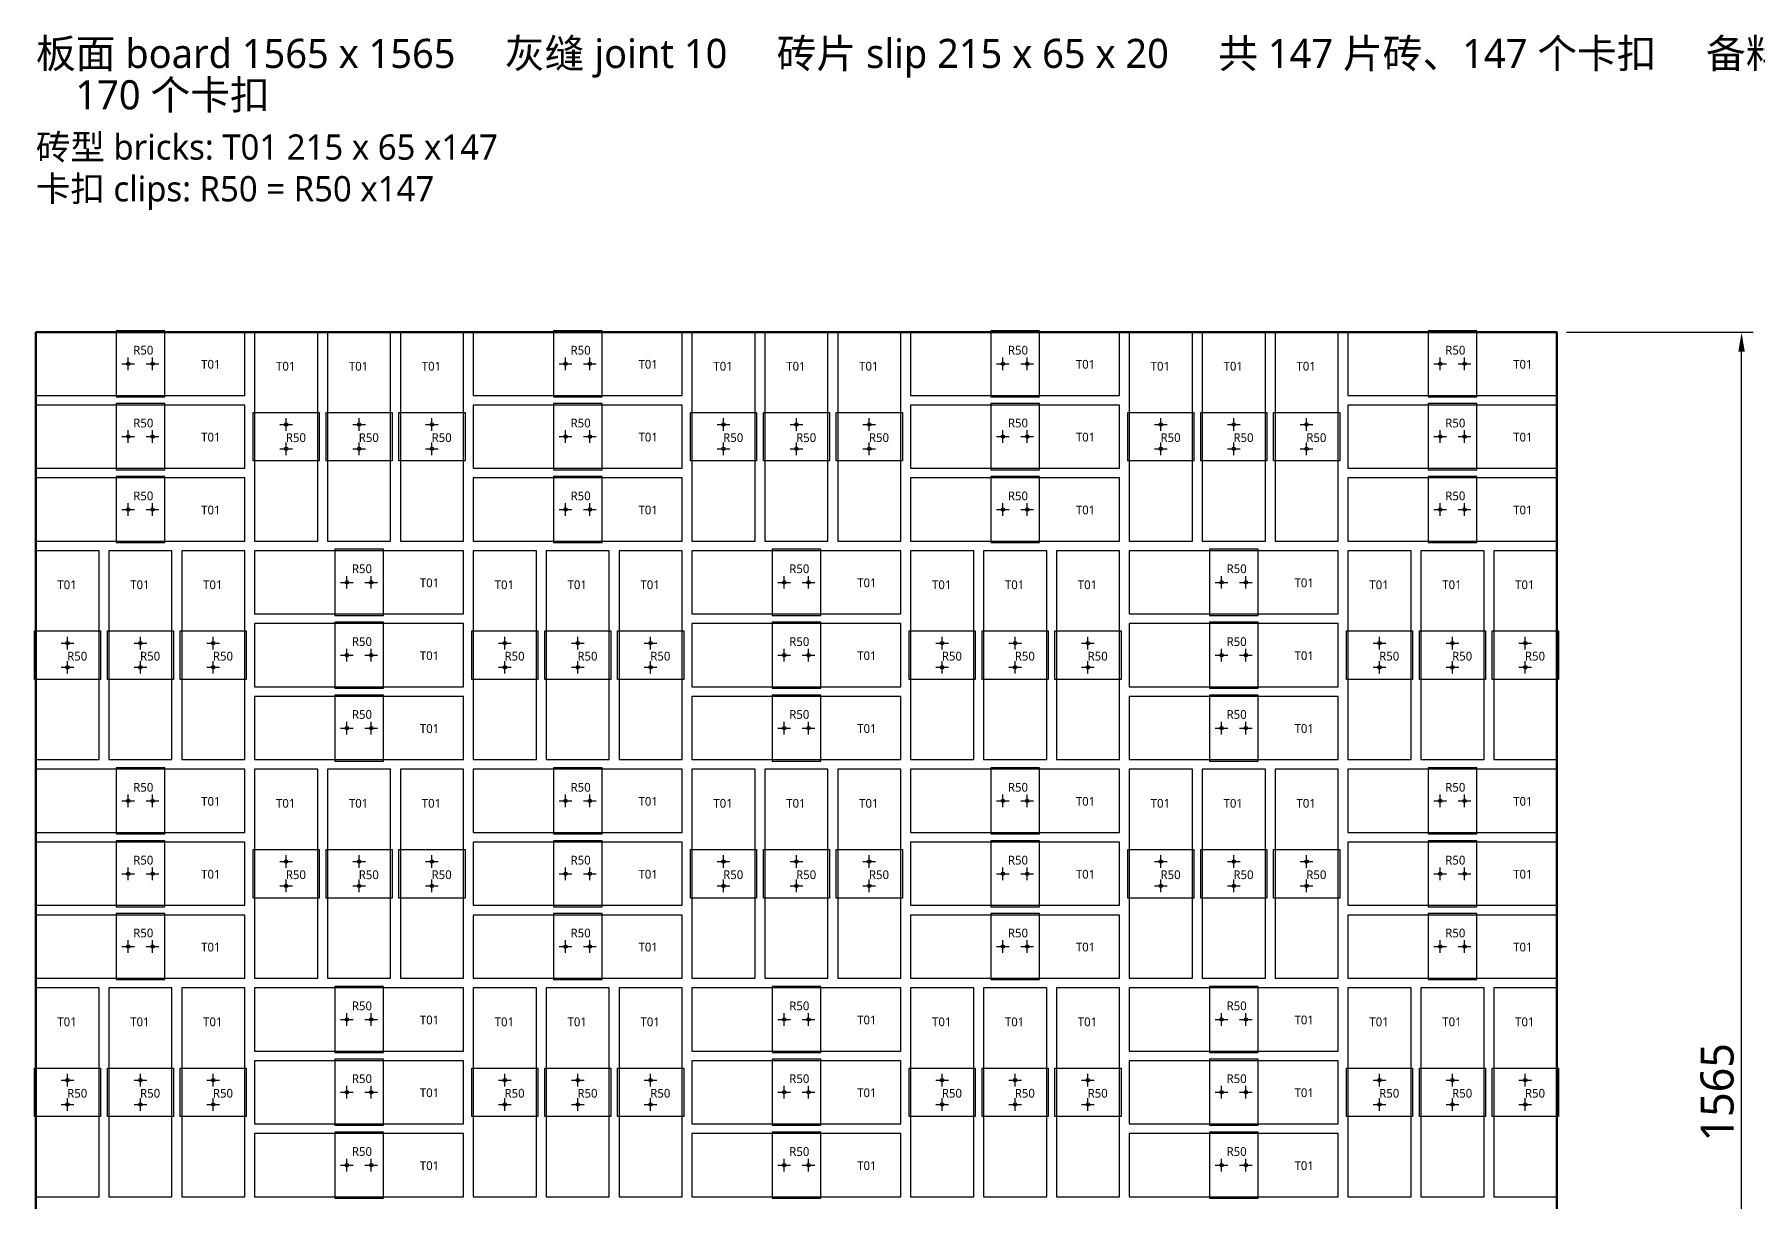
# Model space of a CAD drawing. Header units: millimetres. Extents: x -190 to 7814, y -8996 to 208.
# Drawn here: x 5144 to 6916, y -5664 to -4462 of the extents above; entities that cross this region are included whole.
import ezdxf
from ezdxf.enums import TextEntityAlignment as Align

# ---------------------------------------------------------------- set-up
doc = ezdxf.new("R2010")
doc.units = ezdxf.units.MM
for name, color, linetype in [('BOARD', 7, 'Continuous'), ('DIM', 8, 'Continuous'), ('P6_CLIP_R50', 3, 'Continuous'), ('P6_HOLE', 1, 'Continuous'), ('P6_SLIP', 7, 'Continuous'), ('P6_TXT_B', 7, 'Continuous'), ('TITLE', 7, 'Continuous')]:
    doc.layers.add(name, color=color, linetype=linetype)
doc.styles.add('CN', font='msyh.ttc')
doc.dimstyles.new('MM', dxfattribs={"dimtxt": 34, "dimasz": 20, "dimexe": 12, "dimexo": 10, "dimgap": 8, "dimtad": 1, "dimdec": 1, "dimdsep": 46, "dimtxsty": 'CN', "dimcen": 2.5, "dimazin": 3, "dimtfac": 1, "dimtmove": 0, "dimatfit": 3})

msp = doc.modelspace()

# ---------------------------------------------------------------- linework, layer by layer
at = {"layer": 'BOARD', "lineweight": 50}
msp.add_lwpolyline([(5145, -6333.5), (6710, -6333.5), (6710, -4768.5), (5145, -4768.5)], close=True, dxfattribs=at)
at = {"layer": 'P6_CLIP_R50'}
for points in [[(5227.5, -4835), (5277.5, -4835), (5277.5, -4767), (5227.5, -4767)], [(5677.5, -4835), (5727.5, -4835), (5727.5, -4767), (5677.5, -4767)], [(6127.5, -4835), (6177.5, -4835), (6177.5, -4767), (6127.5, -4767)], [(6577.5, -4835), (6627.5, -4835), (6627.5, -4767), (6577.5, -4767)], [(5227.5, -4910), (5277.5, -4910), (5277.5, -4842), (5227.5, -4842)], [(5368.5, -4901), (5368.5, -4851), (5436.5, -4851), (5436.5, -4901)], [(5443.5, -4901), (5443.5, -4851), (5511.5, -4851), (5511.5, -4901)], [(5518.5, -4901), (5518.5, -4851), (5586.5, -4851), (5586.5, -4901)], [(5677.5, -4910), (5727.5, -4910), (5727.5, -4842), (5677.5, -4842)], [(5818.5, -4901), (5818.5, -4851), (5886.5, -4851), (5886.5, -4901)], [(5893.5, -4901), (5893.5, -4851), (5961.5, -4851), (5961.5, -4901)], [(5968.5, -4901), (5968.5, -4851), (6036.5, -4851), (6036.5, -4901)], [(6127.5, -4910), (6177.5, -4910), (6177.5, -4842), (6127.5, -4842)], [(6268.5, -4901), (6268.5, -4851), (6336.5, -4851), (6336.5, -4901)], [(6343.5, -4901), (6343.5, -4851), (6411.5, -4851), (6411.5, -4901)], [(6418.5, -4901), (6418.5, -4851), (6486.5, -4851), (6486.5, -4901)], [(6577.5, -4910), (6627.5, -4910), (6627.5, -4842), (6577.5, -4842)], [(5227.5, -4985), (5277.5, -4985), (5277.5, -4917), (5227.5, -4917)], [(5677.5, -4985), (5727.5, -4985), (5727.5, -4917), (5677.5, -4917)], [(6127.5, -4985), (6177.5, -4985), (6177.5, -4917), (6127.5, -4917)], [(6577.5, -4985), (6627.5, -4985), (6627.5, -4917), (6577.5, -4917)], [(5452.5, -5060), (5502.5, -5060), (5502.5, -4992), (5452.5, -4992)], [(5902.5, -5060), (5952.5, -5060), (5952.5, -4992), (5902.5, -4992)], [(6352.5, -5060), (6402.5, -5060), (6402.5, -4992), (6352.5, -4992)], [(5452.5, -5135), (5502.5, -5135), (5502.5, -5067), (5452.5, -5067)], [(5902.5, -5135), (5952.5, -5135), (5952.5, -5067), (5902.5, -5067)], [(6352.5, -5135), (6402.5, -5135), (6402.5, -5067), (6352.5, -5067)], [(5143.5, -5126), (5143.5, -5076), (5211.5, -5076), (5211.5, -5126)], [(5218.5, -5126), (5218.5, -5076), (5286.5, -5076), (5286.5, -5126)], [(5293.5, -5126), (5293.5, -5076), (5361.5, -5076), (5361.5, -5126)], [(5593.5, -5126), (5593.5, -5076), (5661.5, -5076), (5661.5, -5126)], [(5668.5, -5126), (5668.5, -5076), (5736.5, -5076), (5736.5, -5126)], [(5743.5, -5126), (5743.5, -5076), (5811.5, -5076), (5811.5, -5126)], [(6043.5, -5126), (6043.5, -5076), (6111.5, -5076), (6111.5, -5126)], [(6118.5, -5126), (6118.5, -5076), (6186.5, -5076), (6186.5, -5126)], [(6193.5, -5126), (6193.5, -5076), (6261.5, -5076), (6261.5, -5126)], [(6493.5, -5126), (6493.5, -5076), (6561.5, -5076), (6561.5, -5126)], [(6568.5, -5126), (6568.5, -5076), (6636.5, -5076), (6636.5, -5126)], [(6643.5, -5126), (6643.5, -5076), (6711.5, -5076), (6711.5, -5126)], [(5452.5, -5210), (5502.5, -5210), (5502.5, -5142), (5452.5, -5142)], [(5902.5, -5210), (5952.5, -5210), (5952.5, -5142), (5902.5, -5142)], [(6352.5, -5210), (6402.5, -5210), (6402.5, -5142), (6352.5, -5142)], [(5227.5, -5285), (5277.5, -5285), (5277.5, -5217), (5227.5, -5217)], [(5677.5, -5285), (5727.5, -5285), (5727.5, -5217), (5677.5, -5217)], [(6127.5, -5285), (6177.5, -5285), (6177.5, -5217), (6127.5, -5217)], [(6577.5, -5285), (6627.5, -5285), (6627.5, -5217), (6577.5, -5217)], [(5227.5, -5360), (5277.5, -5360), (5277.5, -5292), (5227.5, -5292)], [(5368.5, -5351), (5368.5, -5301), (5436.5, -5301), (5436.5, -5351)], [(5443.5, -5351), (5443.5, -5301), (5511.5, -5301), (5511.5, -5351)], [(5518.5, -5351), (5518.5, -5301), (5586.5, -5301), (5586.5, -5351)], [(5677.5, -5360), (5727.5, -5360), (5727.5, -5292), (5677.5, -5292)], [(5818.5, -5351), (5818.5, -5301), (5886.5, -5301), (5886.5, -5351)], [(5893.5, -5351), (5893.5, -5301), (5961.5, -5301), (5961.5, -5351)], [(5968.5, -5351), (5968.5, -5301), (6036.5, -5301), (6036.5, -5351)], [(6127.5, -5360), (6177.5, -5360), (6177.5, -5292), (6127.5, -5292)], [(6268.5, -5351), (6268.5, -5301), (6336.5, -5301), (6336.5, -5351)], [(6343.5, -5351), (6343.5, -5301), (6411.5, -5301), (6411.5, -5351)], [(6418.5, -5351), (6418.5, -5301), (6486.5, -5301), (6486.5, -5351)], [(6577.5, -5360), (6627.5, -5360), (6627.5, -5292), (6577.5, -5292)], [(5227.5, -5435), (5277.5, -5435), (5277.5, -5367), (5227.5, -5367)], [(5677.5, -5435), (5727.5, -5435), (5727.5, -5367), (5677.5, -5367)], [(6127.5, -5435), (6177.5, -5435), (6177.5, -5367), (6127.5, -5367)], [(6577.5, -5435), (6627.5, -5435), (6627.5, -5367), (6577.5, -5367)], [(5452.5, -5510), (5502.5, -5510), (5502.5, -5442), (5452.5, -5442)], [(5902.5, -5510), (5952.5, -5510), (5952.5, -5442), (5902.5, -5442)], [(6352.5, -5510), (6402.5, -5510), (6402.5, -5442), (6352.5, -5442)], [(5143.5, -5576), (5143.5, -5526), (5211.5, -5526), (5211.5, -5576)], [(5218.5, -5576), (5218.5, -5526), (5286.5, -5526), (5286.5, -5576)], [(5293.5, -5576), (5293.5, -5526), (5361.5, -5526), (5361.5, -5576)], [(5452.5, -5585), (5502.5, -5585), (5502.5, -5517), (5452.5, -5517)], [(5593.5, -5576), (5593.5, -5526), (5661.5, -5526), (5661.5, -5576)], [(5668.5, -5576), (5668.5, -5526), (5736.5, -5526), (5736.5, -5576)], [(5743.5, -5576), (5743.5, -5526), (5811.5, -5526), (5811.5, -5576)], [(5902.5, -5585), (5952.5, -5585), (5952.5, -5517), (5902.5, -5517)], [(6043.5, -5576), (6043.5, -5526), (6111.5, -5526), (6111.5, -5576)], [(6118.5, -5576), (6118.5, -5526), (6186.5, -5526), (6186.5, -5576)], [(6193.5, -5576), (6193.5, -5526), (6261.5, -5526), (6261.5, -5576)], [(6352.5, -5585), (6402.5, -5585), (6402.5, -5517), (6352.5, -5517)], [(6493.5, -5576), (6493.5, -5526), (6561.5, -5526), (6561.5, -5576)], [(6568.5, -5576), (6568.5, -5526), (6636.5, -5526), (6636.5, -5576)], [(6643.5, -5576), (6643.5, -5526), (6711.5, -5526), (6711.5, -5576)], [(5452.5, -5660), (5502.5, -5660), (5502.5, -5592), (5452.5, -5592)], [(5902.5, -5660), (5952.5, -5660), (5952.5, -5592), (5902.5, -5592)], [(6352.5, -5660), (6402.5, -5660), (6402.5, -5592), (6352.5, -5592)]]:
    msp.add_lwpolyline(points, close=True, dxfattribs=at)
at = {"layer": 'P6_HOLE'}
for p, q in [((5233.5, -4801), (5246.5, -4801)), ((5240, -4807.5), (5240, -4794.5)), ((5258.5, -4801), (5271.5, -4801)), ((5265, -4807.5), (5265, -4794.5)), ((5683.5, -4801), (5696.5, -4801)), ((5690, -4807.5), (5690, -4794.5)), ((5708.5, -4801), (5721.5, -4801)), ((5715, -4807.5), (5715, -4794.5)), ((6133.5, -4801), (6146.5, -4801)), ((6140, -4807.5), (6140, -4794.5)), ((6158.5, -4801), (6171.5, -4801)), ((6165, -4807.5), (6165, -4794.5)), ((6583.5, -4801), (6596.5, -4801)), ((6590, -4807.5), (6590, -4794.5)), ((6608.5, -4801), (6621.5, -4801)), ((6615, -4807.5), (6615, -4794.5)), ((5402.5, -4870), (5402.5, -4857)), ((5477.5, -4870), (5477.5, -4857)), ((5552.5, -4870), (5552.5, -4857)), ((5852.5, -4870), (5852.5, -4857)), ((5927.5, -4870), (5927.5, -4857)), ((6002.5, -4870), (6002.5, -4857)), ((6302.5, -4870), (6302.5, -4857)), ((6377.5, -4870), (6377.5, -4857)), ((6452.5, -4870), (6452.5, -4857)), ((5240, -4882.5), (5240, -4869.5)), ((5265, -4882.5), (5265, -4869.5)), ((5396, -4863.5), (5409, -4863.5)), ((5471, -4863.5), (5484, -4863.5)), ((5546, -4863.5), (5559, -4863.5)), ((5690, -4882.5), (5690, -4869.5)), ((5715, -4882.5), (5715, -4869.5)), ((5846, -4863.5), (5859, -4863.5)), ((5921, -4863.5), (5934, -4863.5)), ((5996, -4863.5), (6009, -4863.5)), ((6140, -4882.5), (6140, -4869.5)), ((6165, -4882.5), (6165, -4869.5)), ((6296, -4863.5), (6309, -4863.5)), ((6371, -4863.5), (6384, -4863.5)), ((6446, -4863.5), (6459, -4863.5)), ((6590, -4882.5), (6590, -4869.5)), ((6615, -4882.5), (6615, -4869.5)), ((5233.5, -4876), (5246.5, -4876)), ((5258.5, -4876), (5271.5, -4876)), ((5396, -4888.5), (5409, -4888.5)), ((5402.5, -4895), (5402.5, -4882)), ((5471, -4888.5), (5484, -4888.5)), ((5477.5, -4895), (5477.5, -4882)), ((5546, -4888.5), (5559, -4888.5)), ((5552.5, -4895), (5552.5, -4882)), ((5683.5, -4876), (5696.5, -4876)), ((5708.5, -4876), (5721.5, -4876)), ((5846, -4888.5), (5859, -4888.5)), ((5852.5, -4895), (5852.5, -4882)), ((5921, -4888.5), (5934, -4888.5)), ((5927.5, -4895), (5927.5, -4882)), ((5996, -4888.5), (6009, -4888.5)), ((6002.5, -4895), (6002.5, -4882)), ((6133.5, -4876), (6146.5, -4876)), ((6158.5, -4876), (6171.5, -4876)), ((6296, -4888.5), (6309, -4888.5)), ((6302.5, -4895), (6302.5, -4882)), ((6371, -4888.5), (6384, -4888.5)), ((6377.5, -4895), (6377.5, -4882)), ((6446, -4888.5), (6459, -4888.5)), ((6452.5, -4895), (6452.5, -4882)), ((6583.5, -4876), (6596.5, -4876)), ((6608.5, -4876), (6621.5, -4876)), ((5240, -4957.5), (5240, -4944.5)), ((5265, -4957.5), (5265, -4944.5)), ((5690, -4957.5), (5690, -4944.5)), ((5715, -4957.5), (5715, -4944.5)), ((6140, -4957.5), (6140, -4944.5)), ((6165, -4957.5), (6165, -4944.5)), ((6590, -4957.5), (6590, -4944.5)), ((6615, -4957.5), (6615, -4944.5)), ((5233.5, -4951), (5246.5, -4951)), ((5258.5, -4951), (5271.5, -4951)), ((5683.5, -4951), (5696.5, -4951)), ((5708.5, -4951), (5721.5, -4951)), ((6133.5, -4951), (6146.5, -4951)), ((6158.5, -4951), (6171.5, -4951)), ((6583.5, -4951), (6596.5, -4951)), ((6608.5, -4951), (6621.5, -4951)), ((5458.5, -5026), (5471.5, -5026)), ((5465, -5032.5), (5465, -5019.5)), ((5483.5, -5026), (5496.5, -5026)), ((5490, -5032.5), (5490, -5019.5)), ((5908.5, -5026), (5921.5, -5026)), ((5915, -5032.5), (5915, -5019.5)), ((5933.5, -5026), (5946.5, -5026)), ((5940, -5032.5), (5940, -5019.5)), ((6358.5, -5026), (6371.5, -5026)), ((6365, -5032.5), (6365, -5019.5)), ((6383.5, -5026), (6396.5, -5026)), ((6390, -5032.5), (6390, -5019.5)), ((5177.5, -5095), (5177.5, -5082)), ((5252.5, -5095), (5252.5, -5082)), ((5327.5, -5095), (5327.5, -5082)), ((5627.5, -5095), (5627.5, -5082)), ((5702.5, -5095), (5702.5, -5082)), ((5777.5, -5095), (5777.5, -5082)), ((6077.5, -5095), (6077.5, -5082)), ((6152.5, -5095), (6152.5, -5082)), ((6227.5, -5095), (6227.5, -5082)), ((6527.5, -5095), (6527.5, -5082)), ((6602.5, -5095), (6602.5, -5082)), ((6677.5, -5095), (6677.5, -5082)), ((5171, -5088.5), (5184, -5088.5)), ((5246, -5088.5), (5259, -5088.5)), ((5321, -5088.5), (5334, -5088.5)), ((5458.5, -5101), (5471.5, -5101)), ((5465, -5107.5), (5465, -5094.5)), ((5483.5, -5101), (5496.5, -5101)), ((5490, -5107.5), (5490, -5094.5)), ((5621, -5088.5), (5634, -5088.5)), ((5696, -5088.5), (5709, -5088.5)), ((5771, -5088.5), (5784, -5088.5)), ((5908.5, -5101), (5921.5, -5101)), ((5915, -5107.5), (5915, -5094.5)), ((5933.5, -5101), (5946.5, -5101)), ((5940, -5107.5), (5940, -5094.5)), ((6071, -5088.5), (6084, -5088.5)), ((6146, -5088.5), (6159, -5088.5)), ((6221, -5088.5), (6234, -5088.5)), ((6358.5, -5101), (6371.5, -5101)), ((6365, -5107.5), (6365, -5094.5)), ((6383.5, -5101), (6396.5, -5101)), ((6390, -5107.5), (6390, -5094.5)), ((6521, -5088.5), (6534, -5088.5)), ((6596, -5088.5), (6609, -5088.5)), ((6671, -5088.5), (6684, -5088.5)), ((5171, -5113.5), (5184, -5113.5)), ((5177.5, -5120), (5177.5, -5107)), ((5246, -5113.5), (5259, -5113.5)), ((5252.5, -5120), (5252.5, -5107)), ((5321, -5113.5), (5334, -5113.5)), ((5327.5, -5120), (5327.5, -5107)), ((5621, -5113.5), (5634, -5113.5)), ((5627.5, -5120), (5627.5, -5107)), ((5696, -5113.5), (5709, -5113.5)), ((5702.5, -5120), (5702.5, -5107)), ((5771, -5113.5), (5784, -5113.5)), ((5777.5, -5120), (5777.5, -5107)), ((6071, -5113.5), (6084, -5113.5)), ((6077.5, -5120), (6077.5, -5107)), ((6146, -5113.5), (6159, -5113.5)), ((6152.5, -5120), (6152.5, -5107)), ((6221, -5113.5), (6234, -5113.5)), ((6227.5, -5120), (6227.5, -5107)), ((6521, -5113.5), (6534, -5113.5)), ((6527.5, -5120), (6527.5, -5107)), ((6596, -5113.5), (6609, -5113.5)), ((6602.5, -5120), (6602.5, -5107)), ((6671, -5113.5), (6684, -5113.5)), ((6677.5, -5120), (6677.5, -5107)), ((5458.5, -5176), (5471.5, -5176)), ((5465, -5182.5), (5465, -5169.5)), ((5483.5, -5176), (5496.5, -5176)), ((5490, -5182.5), (5490, -5169.5)), ((5908.5, -5176), (5921.5, -5176)), ((5915, -5182.5), (5915, -5169.5)), ((5933.5, -5176), (5946.5, -5176)), ((5940, -5182.5), (5940, -5169.5)), ((6358.5, -5176), (6371.5, -5176)), ((6365, -5182.5), (6365, -5169.5)), ((6383.5, -5176), (6396.5, -5176)), ((6390, -5182.5), (6390, -5169.5)), ((5240, -5257.5), (5240, -5244.5)), ((5265, -5257.5), (5265, -5244.5)), ((5690, -5257.5), (5690, -5244.5)), ((5715, -5257.5), (5715, -5244.5)), ((6140, -5257.5), (6140, -5244.5)), ((6165, -5257.5), (6165, -5244.5)), ((6590, -5257.5), (6590, -5244.5)), ((6615, -5257.5), (6615, -5244.5)), ((5233.5, -5251), (5246.5, -5251)), ((5258.5, -5251), (5271.5, -5251)), ((5683.5, -5251), (5696.5, -5251)), ((5708.5, -5251), (5721.5, -5251)), ((6133.5, -5251), (6146.5, -5251)), ((6158.5, -5251), (6171.5, -5251)), ((6583.5, -5251), (6596.5, -5251)), ((6608.5, -5251), (6621.5, -5251)), ((5396, -5313.5), (5409, -5313.5)), ((5402.5, -5320), (5402.5, -5307)), ((5471, -5313.5), (5484, -5313.5)), ((5477.5, -5320), (5477.5, -5307)), ((5546, -5313.5), (5559, -5313.5)), ((5552.5, -5320), (5552.5, -5307)), ((5846, -5313.5), (5859, -5313.5)), ((5852.5, -5320), (5852.5, -5307)), ((5921, -5313.5), (5934, -5313.5)), ((5927.5, -5320), (5927.5, -5307)), ((5996, -5313.5), (6009, -5313.5)), ((6002.5, -5320), (6002.5, -5307)), ((6296, -5313.5), (6309, -5313.5)), ((6302.5, -5320), (6302.5, -5307)), ((6371, -5313.5), (6384, -5313.5)), ((6377.5, -5320), (6377.5, -5307)), ((6446, -5313.5), (6459, -5313.5)), ((6452.5, -5320), (6452.5, -5307)), ((5233.5, -5326), (5246.5, -5326)), ((5240, -5332.5), (5240, -5319.5)), ((5258.5, -5326), (5271.5, -5326)), ((5265, -5332.5), (5265, -5319.5)), ((5402.5, -5345), (5402.5, -5332)), ((5477.5, -5345), (5477.5, -5332)), ((5552.5, -5345), (5552.5, -5332)), ((5683.5, -5326), (5696.5, -5326)), ((5690, -5332.5), (5690, -5319.5)), ((5708.5, -5326), (5721.5, -5326)), ((5715, -5332.5), (5715, -5319.5)), ((5852.5, -5345), (5852.5, -5332)), ((5927.5, -5345), (5927.5, -5332)), ((6002.5, -5345), (6002.5, -5332)), ((6133.5, -5326), (6146.5, -5326)), ((6140, -5332.5), (6140, -5319.5)), ((6158.5, -5326), (6171.5, -5326)), ((6165, -5332.5), (6165, -5319.5)), ((6302.5, -5345), (6302.5, -5332)), ((6377.5, -5345), (6377.5, -5332)), ((6452.5, -5345), (6452.5, -5332)), ((6583.5, -5326), (6596.5, -5326)), ((6590, -5332.5), (6590, -5319.5)), ((6608.5, -5326), (6621.5, -5326)), ((6615, -5332.5), (6615, -5319.5)), ((5396, -5338.5), (5409, -5338.5)), ((5471, -5338.5), (5484, -5338.5)), ((5546, -5338.5), (5559, -5338.5)), ((5846, -5338.5), (5859, -5338.5)), ((5921, -5338.5), (5934, -5338.5)), ((5996, -5338.5), (6009, -5338.5)), ((6296, -5338.5), (6309, -5338.5)), ((6371, -5338.5), (6384, -5338.5)), ((6446, -5338.5), (6459, -5338.5)), ((5233.5, -5401), (5246.5, -5401)), ((5240, -5407.5), (5240, -5394.5)), ((5258.5, -5401), (5271.5, -5401)), ((5265, -5407.5), (5265, -5394.5)), ((5683.5, -5401), (5696.5, -5401)), ((5690, -5407.5), (5690, -5394.5)), ((5708.5, -5401), (5721.5, -5401)), ((5715, -5407.5), (5715, -5394.5)), ((6133.5, -5401), (6146.5, -5401)), ((6140, -5407.5), (6140, -5394.5)), ((6158.5, -5401), (6171.5, -5401)), ((6165, -5407.5), (6165, -5394.5)), ((6583.5, -5401), (6596.5, -5401)), ((6590, -5407.5), (6590, -5394.5)), ((6608.5, -5401), (6621.5, -5401)), ((6615, -5407.5), (6615, -5394.5)), ((5458.5, -5476), (5471.5, -5476)), ((5465, -5482.5), (5465, -5469.5)), ((5483.5, -5476), (5496.5, -5476)), ((5490, -5482.5), (5490, -5469.5)), ((5908.5, -5476), (5921.5, -5476)), ((5915, -5482.5), (5915, -5469.5)), ((5933.5, -5476), (5946.5, -5476)), ((5940, -5482.5), (5940, -5469.5)), ((6358.5, -5476), (6371.5, -5476)), ((6365, -5482.5), (6365, -5469.5)), ((6383.5, -5476), (6396.5, -5476)), ((6390, -5482.5), (6390, -5469.5)), ((5171, -5538.5), (5184, -5538.5)), ((5177.5, -5545), (5177.5, -5532)), ((5246, -5538.5), (5259, -5538.5)), ((5252.5, -5545), (5252.5, -5532)), ((5321, -5538.5), (5334, -5538.5)), ((5327.5, -5545), (5327.5, -5532)), ((5465, -5557.5), (5465, -5544.5)), ((5490, -5557.5), (5490, -5544.5)), ((5621, -5538.5), (5634, -5538.5)), ((5627.5, -5545), (5627.5, -5532)), ((5696, -5538.5), (5709, -5538.5)), ((5702.5, -5545), (5702.5, -5532)), ((5771, -5538.5), (5784, -5538.5)), ((5777.5, -5545), (5777.5, -5532)), ((5915, -5557.5), (5915, -5544.5)), ((5940, -5557.5), (5940, -5544.5)), ((6071, -5538.5), (6084, -5538.5)), ((6077.5, -5545), (6077.5, -5532)), ((6146, -5538.5), (6159, -5538.5)), ((6152.5, -5545), (6152.5, -5532)), ((6221, -5538.5), (6234, -5538.5)), ((6227.5, -5545), (6227.5, -5532)), ((6365, -5557.5), (6365, -5544.5)), ((6390, -5557.5), (6390, -5544.5)), ((6521, -5538.5), (6534, -5538.5)), ((6527.5, -5545), (6527.5, -5532)), ((6596, -5538.5), (6609, -5538.5)), ((6602.5, -5545), (6602.5, -5532)), ((6671, -5538.5), (6684, -5538.5)), ((6677.5, -5545), (6677.5, -5532)), ((5171, -5563.5), (5184, -5563.5)), ((5177.5, -5570), (5177.5, -5557)), ((5246, -5563.5), (5259, -5563.5)), ((5252.5, -5570), (5252.5, -5557)), ((5321, -5563.5), (5334, -5563.5)), ((5327.5, -5570), (5327.5, -5557)), ((5458.5, -5551), (5471.5, -5551)), ((5483.5, -5551), (5496.5, -5551)), ((5621, -5563.5), (5634, -5563.5)), ((5627.5, -5570), (5627.5, -5557)), ((5696, -5563.5), (5709, -5563.5)), ((5702.5, -5570), (5702.5, -5557)), ((5771, -5563.5), (5784, -5563.5)), ((5777.5, -5570), (5777.5, -5557)), ((5908.5, -5551), (5921.5, -5551)), ((5933.5, -5551), (5946.5, -5551)), ((6071, -5563.5), (6084, -5563.5)), ((6077.5, -5570), (6077.5, -5557)), ((6146, -5563.5), (6159, -5563.5)), ((6152.5, -5570), (6152.5, -5557)), ((6221, -5563.5), (6234, -5563.5)), ((6227.5, -5570), (6227.5, -5557)), ((6358.5, -5551), (6371.5, -5551)), ((6383.5, -5551), (6396.5, -5551)), ((6521, -5563.5), (6534, -5563.5)), ((6527.5, -5570), (6527.5, -5557)), ((6596, -5563.5), (6609, -5563.5)), ((6602.5, -5570), (6602.5, -5557)), ((6671, -5563.5), (6684, -5563.5)), ((6677.5, -5570), (6677.5, -5557)), ((5465, -5632.5), (5465, -5619.5)), ((5490, -5632.5), (5490, -5619.5)), ((5915, -5632.5), (5915, -5619.5)), ((5940, -5632.5), (5940, -5619.5)), ((6365, -5632.5), (6365, -5619.5)), ((6390, -5632.5), (6390, -5619.5)), ((5458.5, -5626), (5471.5, -5626)), ((5483.5, -5626), (5496.5, -5626)), ((5908.5, -5626), (5921.5, -5626)), ((5933.5, -5626), (5946.5, -5626)), ((6358.5, -5626), (6371.5, -5626)), ((6383.5, -5626), (6396.5, -5626))]:
    msp.add_line(p, q, dxfattribs=at)
for centre in [(5240, -4801), (5265, -4801), (5690, -4801), (5715, -4801), (6140, -4801), (6165, -4801), (6590, -4801), (6615, -4801), (5240, -4876), (5265, -4876), (5402.5, -4863.5), (5477.5, -4863.5), (5552.5, -4863.5), (5690, -4876), (5715, -4876), (5852.5, -4863.5), (5927.5, -4863.5), (6002.5, -4863.5), (6140, -4876), (6165, -4876), (6302.5, -4863.5), (6377.5, -4863.5), (6452.5, -4863.5), (6590, -4876), (6615, -4876), (5402.5, -4888.5), (5477.5, -4888.5), (5552.5, -4888.5), (5852.5, -4888.5), (5927.5, -4888.5), (6002.5, -4888.5), (6302.5, -4888.5), (6377.5, -4888.5), (6452.5, -4888.5), (5240, -4951), (5265, -4951), (5690, -4951), (5715, -4951), (6140, -4951), (6165, -4951), (6590, -4951), (6615, -4951), (5465, -5026), (5490, -5026), (5915, -5026), (5940, -5026), (6365, -5026), (6390, -5026), (5177.5, -5088.5), (5252.5, -5088.5), (5327.5, -5088.5), (5627.5, -5088.5), (5702.5, -5088.5), (5777.5, -5088.5), (6077.5, -5088.5), (6152.5, -5088.5), (6227.5, -5088.5), (6527.5, -5088.5), (6602.5, -5088.5), (6677.5, -5088.5), (5465, -5101), (5490, -5101), (5915, -5101), (5940, -5101), (6365, -5101), (6390, -5101), (5177.5, -5113.5), (5252.5, -5113.5), (5327.5, -5113.5), (5627.5, -5113.5), (5702.5, -5113.5), (5777.5, -5113.5), (6077.5, -5113.5), (6152.5, -5113.5), (6227.5, -5113.5), (6527.5, -5113.5), (6602.5, -5113.5), (6677.5, -5113.5), (5465, -5176), (5490, -5176), (5915, -5176), (5940, -5176), (6365, -5176), (6390, -5176), (5240, -5251), (5265, -5251), (5690, -5251), (5715, -5251), (6140, -5251), (6165, -5251), (6590, -5251), (6615, -5251), (5402.5, -5313.5), (5477.5, -5313.5), (5552.5, -5313.5), (5852.5, -5313.5), (5927.5, -5313.5), (6002.5, -5313.5), (6302.5, -5313.5), (6377.5, -5313.5), (6452.5, -5313.5), (5240, -5326), (5265, -5326), (5690, -5326), (5715, -5326), (6140, -5326), (6165, -5326), (6590, -5326), (6615, -5326), (5402.5, -5338.5), (5477.5, -5338.5), (5552.5, -5338.5), (5852.5, -5338.5), (5927.5, -5338.5), (6002.5, -5338.5), (6302.5, -5338.5), (6377.5, -5338.5), (6452.5, -5338.5), (5240, -5401), (5265, -5401), (5690, -5401), (5715, -5401), (6140, -5401), (6165, -5401), (6590, -5401), (6615, -5401), (5465, -5476), (5490, -5476), (5915, -5476), (5940, -5476), (6365, -5476), (6390, -5476), (5177.5, -5538.5), (5252.5, -5538.5), (5327.5, -5538.5), (5465, -5551), (5490, -5551), (5627.5, -5538.5), (5702.5, -5538.5), (5777.5, -5538.5), (5915, -5551), (5940, -5551), (6077.5, -5538.5), (6152.5, -5538.5), (6227.5, -5538.5), (6365, -5551), (6390, -5551), (6527.5, -5538.5), (6602.5, -5538.5), (6677.5, -5538.5), (5177.5, -5563.5), (5252.5, -5563.5), (5327.5, -5563.5), (5627.5, -5563.5), (5702.5, -5563.5), (5777.5, -5563.5), (6077.5, -5563.5), (6152.5, -5563.5), (6227.5, -5563.5), (6527.5, -5563.5), (6602.5, -5563.5), (6677.5, -5563.5), (5465, -5626), (5490, -5626), (5915, -5626), (5940, -5626), (6365, -5626), (6390, -5626)]:
    msp.add_circle(centre, 1.75, dxfattribs=at)
at = {"layer": 'P6_SLIP'}
for points in [[(5145, -4833.5), (5360, -4833.5), (5360, -4768.5), (5145, -4768.5)], [(5370, -4983.5), (5435, -4983.5), (5435, -4768.5), (5370, -4768.5)], [(5445, -4983.5), (5510, -4983.5), (5510, -4768.5), (5445, -4768.5)], [(5520, -4983.5), (5585, -4983.5), (5585, -4768.5), (5520, -4768.5)], [(5595, -4833.5), (5810, -4833.5), (5810, -4768.5), (5595, -4768.5)], [(5820, -4983.5), (5885, -4983.5), (5885, -4768.5), (5820, -4768.5)], [(5895, -4983.5), (5960, -4983.5), (5960, -4768.5), (5895, -4768.5)], [(5970, -4983.5), (6035, -4983.5), (6035, -4768.5), (5970, -4768.5)], [(6045, -4833.5), (6260, -4833.5), (6260, -4768.5), (6045, -4768.5)], [(6270, -4983.5), (6335, -4983.5), (6335, -4768.5), (6270, -4768.5)], [(6345, -4983.5), (6410, -4983.5), (6410, -4768.5), (6345, -4768.5)], [(6420, -4983.5), (6485, -4983.5), (6485, -4768.5), (6420, -4768.5)], [(6495, -4833.5), (6710, -4833.5), (6710, -4768.5), (6495, -4768.5)], [(5145, -4908.5), (5360, -4908.5), (5360, -4843.5), (5145, -4843.5)], [(5595, -4908.5), (5810, -4908.5), (5810, -4843.5), (5595, -4843.5)], [(6045, -4908.5), (6260, -4908.5), (6260, -4843.5), (6045, -4843.5)], [(6495, -4908.5), (6710, -4908.5), (6710, -4843.5), (6495, -4843.5)], [(5145, -4983.5), (5360, -4983.5), (5360, -4918.5), (5145, -4918.5)], [(5595, -4983.5), (5810, -4983.5), (5810, -4918.5), (5595, -4918.5)], [(6045, -4983.5), (6260, -4983.5), (6260, -4918.5), (6045, -4918.5)], [(6495, -4983.5), (6710, -4983.5), (6710, -4918.5), (6495, -4918.5)], [(5145, -5208.5), (5210, -5208.5), (5210, -4993.5), (5145, -4993.5)], [(5220, -5208.5), (5285, -5208.5), (5285, -4993.5), (5220, -4993.5)], [(5295, -5208.5), (5360, -5208.5), (5360, -4993.5), (5295, -4993.5)], [(5370, -5058.5), (5585, -5058.5), (5585, -4993.5), (5370, -4993.5)], [(5595, -5208.5), (5660, -5208.5), (5660, -4993.5), (5595, -4993.5)], [(5670, -5208.5), (5735, -5208.5), (5735, -4993.5), (5670, -4993.5)], [(5745, -5208.5), (5810, -5208.5), (5810, -4993.5), (5745, -4993.5)], [(5820, -5058.5), (6035, -5058.5), (6035, -4993.5), (5820, -4993.5)], [(6045, -5208.5), (6110, -5208.5), (6110, -4993.5), (6045, -4993.5)], [(6120, -5208.5), (6185, -5208.5), (6185, -4993.5), (6120, -4993.5)], [(6195, -5208.5), (6260, -5208.5), (6260, -4993.5), (6195, -4993.5)], [(6270, -5058.5), (6485, -5058.5), (6485, -4993.5), (6270, -4993.5)], [(6495, -5208.5), (6560, -5208.5), (6560, -4993.5), (6495, -4993.5)], [(6570, -5208.5), (6635, -5208.5), (6635, -4993.5), (6570, -4993.5)], [(6645, -5208.5), (6710, -5208.5), (6710, -4993.5), (6645, -4993.5)], [(5370, -5133.5), (5585, -5133.5), (5585, -5068.5), (5370, -5068.5)], [(5820, -5133.5), (6035, -5133.5), (6035, -5068.5), (5820, -5068.5)], [(6270, -5133.5), (6485, -5133.5), (6485, -5068.5), (6270, -5068.5)], [(5370, -5208.5), (5585, -5208.5), (5585, -5143.5), (5370, -5143.5)], [(5820, -5208.5), (6035, -5208.5), (6035, -5143.5), (5820, -5143.5)], [(6270, -5208.5), (6485, -5208.5), (6485, -5143.5), (6270, -5143.5)], [(5145, -5283.5), (5360, -5283.5), (5360, -5218.5), (5145, -5218.5)], [(5370, -5433.5), (5435, -5433.5), (5435, -5218.5), (5370, -5218.5)], [(5445, -5433.5), (5510, -5433.5), (5510, -5218.5), (5445, -5218.5)], [(5520, -5433.5), (5585, -5433.5), (5585, -5218.5), (5520, -5218.5)], [(5595, -5283.5), (5810, -5283.5), (5810, -5218.5), (5595, -5218.5)], [(5820, -5433.5), (5885, -5433.5), (5885, -5218.5), (5820, -5218.5)], [(5895, -5433.5), (5960, -5433.5), (5960, -5218.5), (5895, -5218.5)], [(5970, -5433.5), (6035, -5433.5), (6035, -5218.5), (5970, -5218.5)], [(6045, -5283.5), (6260, -5283.5), (6260, -5218.5), (6045, -5218.5)], [(6270, -5433.5), (6335, -5433.5), (6335, -5218.5), (6270, -5218.5)], [(6345, -5433.5), (6410, -5433.5), (6410, -5218.5), (6345, -5218.5)], [(6420, -5433.5), (6485, -5433.5), (6485, -5218.5), (6420, -5218.5)], [(6495, -5283.5), (6710, -5283.5), (6710, -5218.5), (6495, -5218.5)], [(5145, -5358.5), (5360, -5358.5), (5360, -5293.5), (5145, -5293.5)], [(5595, -5358.5), (5810, -5358.5), (5810, -5293.5), (5595, -5293.5)], [(6045, -5358.5), (6260, -5358.5), (6260, -5293.5), (6045, -5293.5)], [(6495, -5358.5), (6710, -5358.5), (6710, -5293.5), (6495, -5293.5)], [(5145, -5433.5), (5360, -5433.5), (5360, -5368.5), (5145, -5368.5)], [(5595, -5433.5), (5810, -5433.5), (5810, -5368.5), (5595, -5368.5)], [(6045, -5433.5), (6260, -5433.5), (6260, -5368.5), (6045, -5368.5)], [(6495, -5433.5), (6710, -5433.5), (6710, -5368.5), (6495, -5368.5)], [(5145, -5658.5), (5210, -5658.5), (5210, -5443.5), (5145, -5443.5)], [(5220, -5658.5), (5285, -5658.5), (5285, -5443.5), (5220, -5443.5)], [(5295, -5658.5), (5360, -5658.5), (5360, -5443.5), (5295, -5443.5)], [(5370, -5508.5), (5585, -5508.5), (5585, -5443.5), (5370, -5443.5)], [(5595, -5658.5), (5660, -5658.5), (5660, -5443.5), (5595, -5443.5)], [(5670, -5658.5), (5735, -5658.5), (5735, -5443.5), (5670, -5443.5)], [(5745, -5658.5), (5810, -5658.5), (5810, -5443.5), (5745, -5443.5)], [(5820, -5508.5), (6035, -5508.5), (6035, -5443.5), (5820, -5443.5)], [(6045, -5658.5), (6110, -5658.5), (6110, -5443.5), (6045, -5443.5)], [(6120, -5658.5), (6185, -5658.5), (6185, -5443.5), (6120, -5443.5)], [(6195, -5658.5), (6260, -5658.5), (6260, -5443.5), (6195, -5443.5)], [(6270, -5508.5), (6485, -5508.5), (6485, -5443.5), (6270, -5443.5)], [(6495, -5658.5), (6560, -5658.5), (6560, -5443.5), (6495, -5443.5)], [(6570, -5658.5), (6635, -5658.5), (6635, -5443.5), (6570, -5443.5)], [(6645, -5658.5), (6710, -5658.5), (6710, -5443.5), (6645, -5443.5)], [(5370, -5583.5), (5585, -5583.5), (5585, -5518.5), (5370, -5518.5)], [(5820, -5583.5), (6035, -5583.5), (6035, -5518.5), (5820, -5518.5)], [(6270, -5583.5), (6485, -5583.5), (6485, -5518.5), (6270, -5518.5)], [(5370, -5658.5), (5585, -5658.5), (5585, -5593.5), (5370, -5593.5)], [(5820, -5658.5), (6035, -5658.5), (6035, -5593.5), (5820, -5593.5)], [(6270, -5658.5), (6485, -5658.5), (6485, -5593.5), (6270, -5593.5)]]:
    msp.add_lwpolyline(points, close=True, dxfattribs=at)

# ---------------------------------------------------------------- texts
at = {"layer": 'P6_CLIP_R50', "style": 'CN'}
for p in [(5255.5, -4787), (5705.5, -4787), (6155.5, -4787), (6605.5, -4787), (5255.5, -4862), (5705.5, -4862), (6155.5, -4862), (6605.5, -4862), (5412.5, -4877), (5487.5, -4877), (5562.5, -4877), (5862.5, -4877), (5937.5, -4877), (6012.5, -4877), (6312.5, -4877), (6387.5, -4877), (6462.5, -4877), (5255.5, -4937), (5705.5, -4937), (6155.5, -4937), (6605.5, -4937), (5480.5, -5012), (5930.5, -5012), (6380.5, -5012), (5480.5, -5087), (5930.5, -5087), (6380.5, -5087), (5187.5, -5102), (5262.5, -5102), (5337.5, -5102), (5637.5, -5102), (5712.5, -5102), (5787.5, -5102), (6087.5, -5102), (6162.5, -5102), (6237.5, -5102), (6537.5, -5102), (6612.5, -5102), (6687.5, -5102), (5480.5, -5162), (5930.5, -5162), (6380.5, -5162), (5255.5, -5237), (5705.5, -5237), (6155.5, -5237), (6605.5, -5237), (5255.5, -5312), (5705.5, -5312), (6155.5, -5312), (6605.5, -5312), (5412.5, -5327), (5487.5, -5327), (5562.5, -5327), (5862.5, -5327), (5937.5, -5327), (6012.5, -5327), (6312.5, -5327), (6387.5, -5327), (6462.5, -5327), (5255.5, -5387), (5705.5, -5387), (6155.5, -5387), (6605.5, -5387), (5480.5, -5462), (5930.5, -5462), (6380.5, -5462), (5187.5, -5552), (5262.5, -5552), (5337.5, -5552), (5480.5, -5537), (5637.5, -5552), (5712.5, -5552), (5787.5, -5552), (5930.5, -5537), (6087.5, -5552), (6162.5, -5552), (6237.5, -5552), (6380.5, -5537), (6537.5, -5552), (6612.5, -5552), (6687.5, -5552), (5480.5, -5612), (5930.5, -5612), (6380.5, -5612)]:
    msp.add_text('R50', height=9, dxfattribs=at).set_placement(p, align=Align.MIDDLE_CENTER)
at = {"layer": 'P6_TXT_B', "style": 'CN'}
for p in [(5325, -4801.5), (5402, -4803.5), (5477, -4803.5), (5552, -4803.5), (5775, -4801.5), (5852, -4803.5), (5927, -4803.5), (6002, -4803.5), (6225, -4801.5), (6302, -4803.5), (6377, -4803.5), (6452, -4803.5), (6675, -4801.5), (5325, -4876.5), (5775, -4876.5), (6225, -4876.5), (6675, -4876.5), (5325, -4951.5), (5775, -4951.5), (6225, -4951.5), (6675, -4951.5), (5177, -5028.5), (5252, -5028.5), (5327, -5028.5), (5550, -5026.5), (5627, -5028.5), (5702, -5028.5), (5777, -5028.5), (6000, -5026.5), (6077, -5028.5), (6152, -5028.5), (6227, -5028.5), (6450, -5026.5), (6527, -5028.5), (6602, -5028.5), (6677, -5028.5), (5550, -5101.5), (6000, -5101.5), (6450, -5101.5), (5550, -5176.5), (6000, -5176.5), (6450, -5176.5), (5325, -5251.5), (5775, -5251.5), (6225, -5251.5), (6675, -5251.5), (5402, -5253.5), (5477, -5253.5), (5552, -5253.5), (5852, -5253.5), (5927, -5253.5), (6002, -5253.5), (6302, -5253.5), (6377, -5253.5), (6452, -5253.5), (5325, -5326.5), (5775, -5326.5), (6225, -5326.5), (6675, -5326.5), (5325, -5401.5), (5775, -5401.5), (6225, -5401.5), (6675, -5401.5), (5177, -5478.5), (5252, -5478.5), (5327, -5478.5), (5550, -5476.5), (5627, -5478.5), (5702, -5478.5), (5777, -5478.5), (6000, -5476.5), (6077, -5478.5), (6152, -5478.5), (6227, -5478.5), (6450, -5476.5), (6527, -5478.5), (6602, -5478.5), (6677, -5478.5), (5550, -5551.5), (6000, -5551.5), (6450, -5551.5), (5550, -5626.5), (6000, -5626.5), (6450, -5626.5)]:
    msp.add_text('T01', height=9, dxfattribs=at).set_placement(p, align=Align.MIDDLE_CENTER)
at = {"layer": 'TITLE', "style": 'CN'}
for s, height, p in [('板面 board 1565 x 1565     灰缝 joint 10     砖片 slip 215 x 65 x 20     共 147 片砖、147 个卡扣     备料 order +15%: 170 片砖、', 30, (5145, -4505.46)), ('    170 个卡扣', 30, (5145, -4548.06)), ('砖型 bricks: T01 215 x 65 x147', 26, (5145, -4598.66)), ('卡扣 clips: R50 = R50 x147', 26, (5145, -4641.58))]:
    msp.add_text(s, height=height, dxfattribs=at).set_placement(p, align=Align.BOTTOM_LEFT)

# ---------------------------------------------------------------- dimensions: what is measured, and where the dimension line sits
at = {"layer": 'DIM'}
msp.add_linear_dim(base=(6900, -6333.5), p1=(6710, -6333.5), p2=(6710, -4768.5), angle=90, dimstyle='MM', dxfattribs=at).render()

doc.saveas('drawing.dxf')
